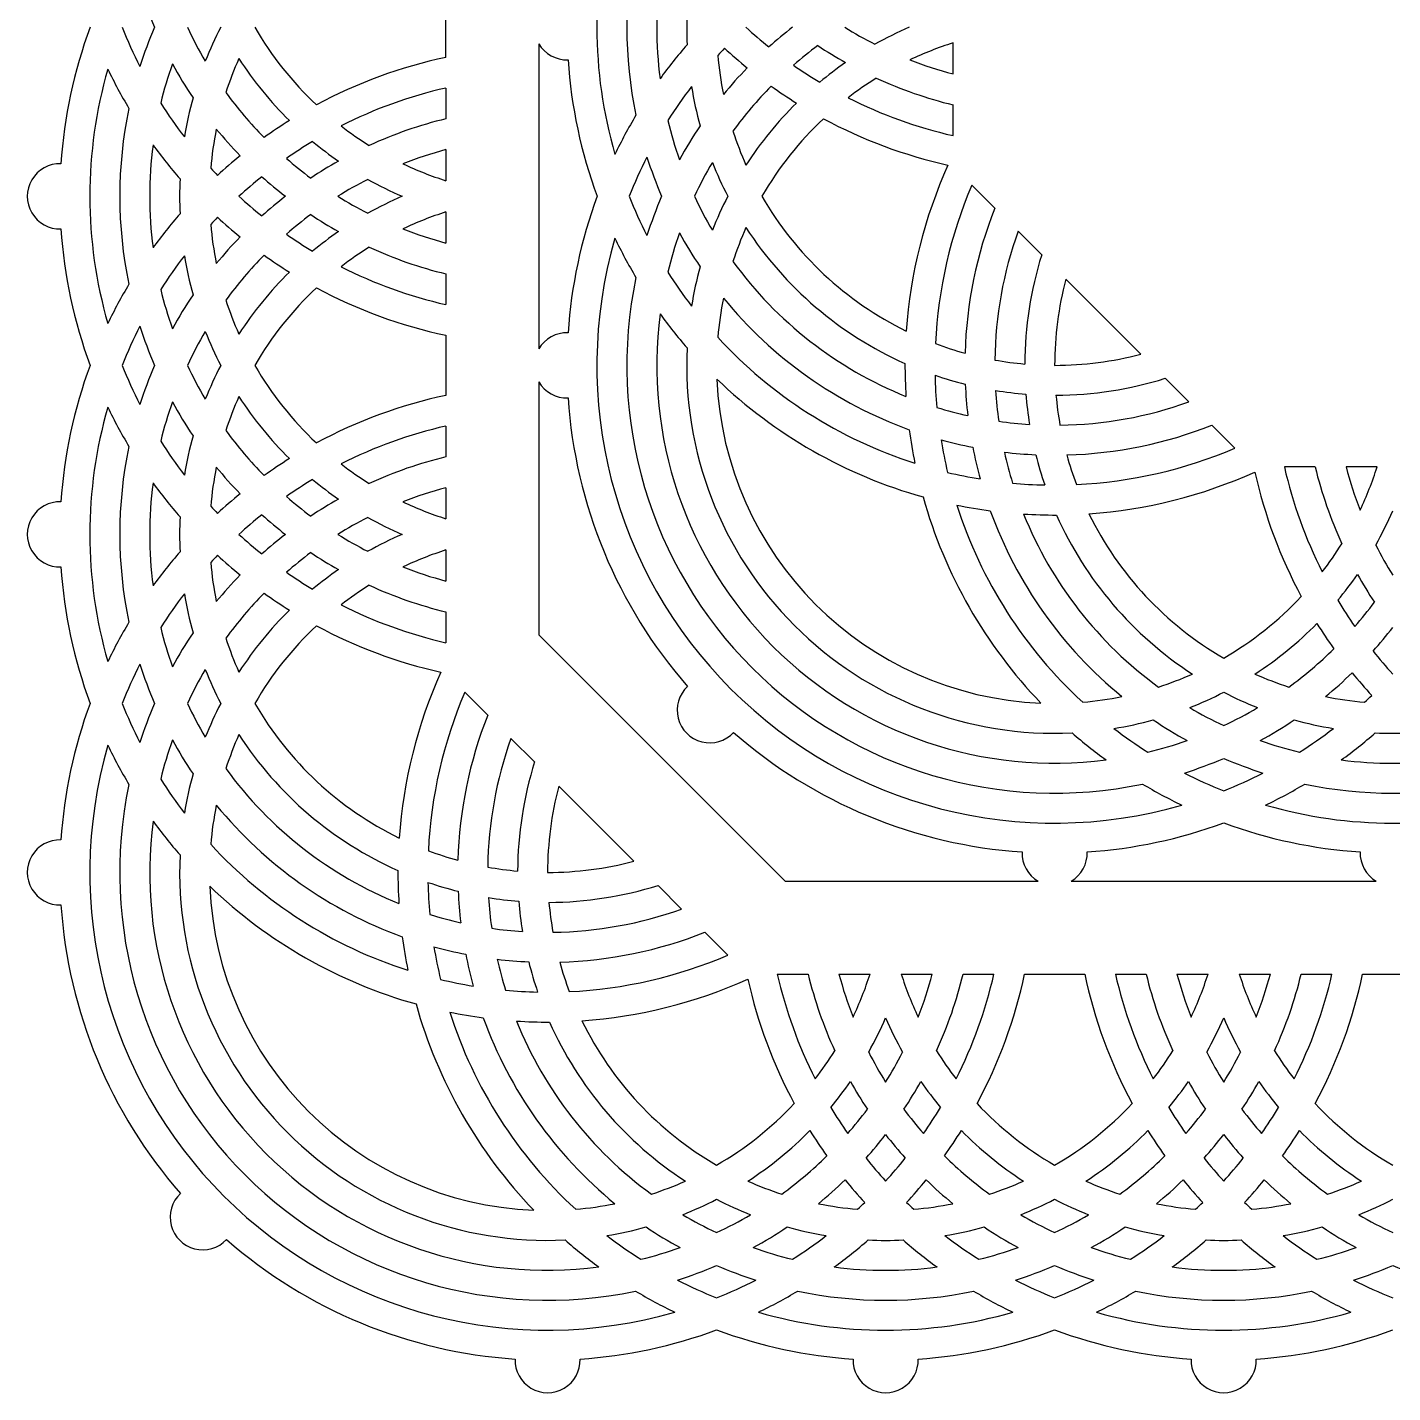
# Model space of a CAD drawing. Extents: x -292 to 350, y 432 to 626.
# Drawn here: x 167.2 to 258.5, y 438 to 529.2 of the extents above; entities that cross this region are included whole.
import ezdxf

# ---------------------------------------------------------------- set-up
doc = ezdxf.new("R2010")
doc.units = 0
doc.layers.get('0').update_dxf_attribs({"linetype": 'CONTINUOUS'})

msp = doc.modelspace()

# ---------------------------------------------------------------- linework, layer by layer
for p, q in [((195.208049, 527.223634), (195.208049, 531.23955)), ((201.408049, 528.137086), (201.408049, 507.740018)), ((229.087169, 526.112848), (229.087169, 528.187317)), ((195.208049, 525.175729), (195.208049, 523.120841)), ((229.087169, 521.994415), (229.087169, 524.049303)), ((195.208049, 521.057296), (195.208049, 518.982827)), ((230.345903, 518.687776), (231.877828, 517.155852)), ((195.208049, 516.894277), (195.208049, 514.819808)), ((233.430146, 515.603534), (235.009017, 514.024663)), ((195.208049, 512.756263), (195.208049, 510.701375)), ((236.623551, 512.410129), (241.640133, 507.393547)), ((195.208049, 508.65347), (195.208049, 504.637554)), ((201.408049, 505.551006), (201.408049, 488.635514)), ((243.254667, 505.779013), (244.833538, 504.200142)), ((195.208049, 502.589648), (195.208049, 500.534761)), ((246.385856, 502.647824), (247.91778, 501.115899)), ((253.279307, 499.857165), (251.224419, 499.857165)), ((257.417321, 499.857165), (255.342852, 499.857165)), ((195.208049, 498.471216), (195.208049, 496.396747)), ((195.208049, 494.308197), (195.208049, 492.233727)), ((195.208049, 490.170183), (195.208049, 488.115295)), ((201.408049, 488.635514), (217.865518, 472.178045)), ((196.466783, 484.808656), (197.998707, 483.276731)), ((199.551025, 481.724413), (201.129896, 480.145542)), ((202.744431, 478.531008), (207.761012, 473.514427)), ((209.375546, 471.899892), (210.954417, 470.321021)), ((217.865518, 472.178045), (234.78101, 472.178045)), ((236.970022, 472.178045), (257.36709, 472.178045)), ((212.506735, 468.768703), (214.03866, 467.236779)), ((217.345299, 465.978045), (219.400187, 465.978045)), ((221.463731, 465.978045), (223.538201, 465.978045)), ((225.626751, 465.978045), (227.70122, 465.978045)), ((229.764765, 465.978045), (231.819652, 465.978045)), ((233.867558, 465.978045), (237.883474, 465.978045)), ((239.931379, 465.978045), (241.986267, 465.978045)), ((244.049812, 465.978045), (246.124281, 465.978045)), ((248.212831, 465.978045), (250.287301, 465.978045)), ((252.350845, 465.978045), (254.405733, 465.978045)), ((256.453638, 465.978045), (260.469554, 465.978045))]:
    msp.add_line(p, q)
for centre, radius, start, end in [((235.875516, 529.231592), 30.58608, 163.872466, 196.127534), ((235.875516, 529.231592), 28.58608, 168.137546, 191.862454), ((235.875516, 529.231592), 26.58608, 172.57975, 187.42025), ((201.996396, 540.524632), 28.58608, 197.662293, 203.269331), ((235.875516, 529.231592), 24.58608, 177.277429, 182.722571), ((201.996396, 517.938552), 32.58608, 159.722932, 176.172205), ((201.996396, 540.524632), 30.58608, 201.667617, 207.056992), ((201.996396, 517.938552), 28.58608, 156.730669, 162.337707), ((201.996396, 540.524632), 26.58608, 205.136275, 210.663302), ((201.996396, 517.938552), 24.58608, 152.656339, 158.458513), ((201.996396, 540.524632), 22.58608, 210, 226.854354), ((235.875516, 551.817672), 30.58608, 227.598961, 231.377059), ((235.875516, 506.645512), 28.58608, 127.804429, 131.902385), ((235.875516, 551.817672), 26.58608, 238.162251, 243.14531), ((235.875516, 506.645512), 24.58608, 113.27003, 119.240468), ((203.289436, 529.231592), 2.176594, 210.188915, 271.913897), ((235.875516, 506.645512), 32.58608, 138.907092, 144.002227), ((235.875516, 506.645512), 30.58608, 136.154152, 137.382542), ((235.875516, 529.231592), 22.58608, 184.765084, 191.482265), ((235.875516, 551.817672), 32.58608, 227.394901, 230.917207), ((235.875516, 506.645512), 26.58608, 126.524261, 131.032805), ((235.875516, 551.817672), 28.58608, 236.390954, 240.746062), ((235.875516, 506.645512), 22.58608, 107.490907, 115.363446), ((201.996396, 517.938552), 30.58608, 163.872466, 196.127534), ((201.996396, 540.524632), 32.58608, 205.619518, 210.849903), ((201.996396, 517.938552), 26.58608, 160.555606, 166.44671), ((201.996396, 540.524632), 28.58608, 208.718472, 214.039436), ((201.996396, 517.938552), 22.58608, 155.950275, 162.108375), ((201.996396, 540.524632), 24.58608, 212.975138, 225.458276), ((201.996396, 495.352472), 32.58608, 102.023944, 118.293876), ((235.875516, 529.231592), 32.58608, 183.827795, 200.277068), ((235.875516, 506.645512), 28.58608, 135.943914, 140.741132), ((235.875516, 551.817672), 30.58608, 235.205401, 239.119572), ((235.875516, 506.645512), 24.58608, 124.623866, 129.680167), ((235.875516, 551.817672), 26.58608, 248.659472, 255.206586), ((235.875516, 506.645512), 22.58608, 121.839164, 127.670782), ((235.875516, 551.817672), 28.58608, 245.366603, 256.262713), ((201.996396, 540.524632), 26.58608, 216.054187, 224.566131), ((201.996396, 495.352472), 30.58608, 102.823142, 116.825832), ((235.875516, 506.645512), 30.58608, 142.496066, 147.673629), ((235.875516, 529.231592), 24.58608, 189.280126, 195.534574), ((235.875516, 506.645512), 26.58608, 135.433869, 143.945813), ((235.875516, 551.817672), 32.58608, 234.460726, 238.046876), ((201.996396, 517.938552), 28.58608, 168.137546, 191.862454), ((201.996396, 540.524632), 30.58608, 212.326371, 217.503934), ((201.996396, 517.938552), 24.58608, 164.465426, 170.719874), ((235.875516, 506.645512), 24.58608, 134.541724, 147.024862), ((235.875516, 551.817672), 30.58608, 243.174168, 257.176858), ((201.996396, 495.352472), 32.58608, 121.953124, 125.539274), ((201.996396, 495.352472), 28.58608, 103.737287, 114.633397), ((235.875516, 506.645512), 32.58608, 149.150097, 154.380482), ((235.875516, 529.231592), 26.58608, 193.55329, 199.444394), ((235.875516, 506.645512), 22.58608, 133.145646, 150), ((235.875516, 551.817672), 32.58608, 241.706124, 257.363944), ((201.996396, 517.938552), 22.58608, 168.517735, 175.234916), ((201.996396, 540.524632), 28.58608, 219.258868, 224.056086), ((201.996396, 540.524632), 22.58608, 232.329218, 238.160836), ((235.875516, 506.645512), 28.58608, 145.960564, 151.281528), ((235.875516, 529.231592), 22.58608, 197.891625, 204.049725), ((201.996396, 517.938552), 26.58608, 172.57975, 187.42025), ((201.996396, 540.524632), 32.58608, 215.997773, 221.092908), ((201.996396, 495.352472), 30.58608, 120.880428, 124.794599), ((201.996396, 540.524632), 24.58608, 230.319833, 235.376134), ((201.996396, 495.352472), 26.58608, 104.793414, 111.340528), ((169.410315, 517.938552), 2.176594, 88.086103, 271.913897), ((201.996396, 495.352472), 32.58608, 129.082793, 132.605099), ((201.996396, 540.524632), 26.58608, 228.967195, 233.475739), ((201.996396, 495.352472), 28.58608, 119.253938, 123.609046), ((201.996396, 540.524632), 22.58608, 244.636554, 252.509093), ((235.875516, 506.645512), 30.58608, 152.943008, 158.332383), ((235.875516, 529.231592), 28.58608, 197.662293, 203.269331), ((235.875516, 506.645512), 26.58608, 149.336698, 154.863725), ((235.875516, 529.231592), 24.58608, 201.541487, 207.343661), ((258.461596, 506.645512), 32.58608, 155.766158, 175.962006), ((201.996396, 517.938552), 24.58608, 177.277429, 182.722571), ((201.996396, 540.524632), 30.58608, 222.617458, 223.845848), ((201.996396, 495.352472), 30.58608, 128.622941, 132.401039), ((201.996396, 540.524632), 28.58608, 228.097615, 232.195571), ((201.996396, 495.352472), 26.58608, 116.85469, 121.837749), ((201.996396, 540.524632), 24.58608, 240.759532, 246.72997), ((258.461596, 506.645512), 30.58608, 156.81401, 177.280404), ((201.996396, 540.524632), 30.58608, 227.598961, 231.377059), ((201.996396, 495.352472), 28.58608, 127.804429, 131.902385), ((201.996396, 540.524632), 26.58608, 238.162251, 243.14531), ((201.996396, 495.352472), 24.58608, 113.27003, 119.240468), ((235.875516, 506.645512), 32.58608, 159.722932, 176.172205), ((235.875516, 529.231592), 30.58608, 201.667617, 207.056992), ((235.875516, 506.645512), 28.58608, 156.730669, 162.337707), ((235.875516, 529.231592), 26.58608, 205.136275, 210.663302), ((235.875516, 506.645512), 24.58608, 152.656339, 158.458513), ((235.875516, 529.231592), 22.58608, 210, 243.949125), ((201.996396, 495.352472), 32.58608, 138.907092, 144.002227), ((201.996396, 495.352472), 30.58608, 136.154152, 137.382542), ((201.996396, 540.524632), 32.58608, 227.394901, 230.917207), ((201.996396, 495.352472), 26.58608, 126.524261, 131.032805), ((201.996396, 540.524632), 28.58608, 236.390954, 240.746062), ((201.996396, 495.352472), 22.58608, 107.490907, 115.363446), ((258.461596, 506.645512), 28.58608, 158.427802, 178.379521), ((201.996396, 517.938552), 32.58608, 183.827795, 200.277068), ((201.996396, 517.938552), 22.58608, 184.765084, 191.482265), ((201.996396, 495.352472), 24.58608, 124.623866, 129.680167), ((201.996396, 540.524632), 26.58608, 248.659472, 255.206586), ((235.875516, 506.645512), 26.58608, 160.555606, 166.44671), ((235.875516, 529.231592), 28.58608, 208.718472, 214.039436), ((235.875516, 506.645512), 22.58608, 155.950275, 162.108375), ((235.875516, 529.231592), 24.58608, 212.975138, 246.000768), ((258.461596, 506.645512), 26.58608, 160.309201, 179.231484), ((201.996396, 495.352472), 28.58608, 135.943914, 140.741132), ((201.996396, 540.524632), 30.58608, 235.205401, 239.119572), ((201.996396, 495.352472), 22.58608, 121.839164, 127.670782), ((201.996396, 540.524632), 28.58608, 245.366603, 256.262713), ((235.875516, 506.645512), 30.58608, 163.872466, 286.127534), ((235.875516, 529.231592), 32.58608, 205.619518, 210.849903), ((201.996396, 495.352472), 30.58608, 142.496066, 147.673629), ((201.996396, 517.938552), 24.58608, 189.280126, 195.534574), ((201.996396, 495.352472), 26.58608, 135.433869, 143.945813), ((201.996396, 540.524632), 32.58608, 234.460726, 238.046876), ((258.461596, 506.645512), 24.58608, 162.53427, 179.793268), ((201.996396, 495.352472), 24.58608, 134.541724, 147.024862), ((201.996396, 540.524632), 30.58608, 243.174168, 257.176858), ((235.875516, 529.231592), 30.58608, 212.326371, 217.503934), ((235.875516, 506.645512), 24.58608, 164.465426, 170.719874), ((235.875516, 529.231592), 26.58608, 216.054187, 248.059055), ((201.996396, 495.352472), 32.58608, 149.150097, 154.380482), ((201.996396, 495.352472), 22.58608, 133.145646, 150), ((201.996396, 540.524632), 32.58608, 241.706124, 257.976056), ((235.875516, 506.645512), 28.58608, 168.137546, 281.862454), ((258.461596, 506.645512), 22.58608, 165.212861, 180), ((201.996396, 517.938552), 26.58608, 193.55329, 199.444394), ((201.996396, 495.352472), 28.58608, 145.960564, 151.281528), ((201.996396, 517.938552), 22.58608, 197.891625, 204.049725), ((235.875516, 506.645512), 22.58608, 168.517735, 175.234916), ((235.875516, 529.231592), 28.58608, 219.258868, 250.131687), ((235.875516, 506.645512), 26.58608, 172.57975, 277.42025), ((235.875516, 529.231592), 32.58608, 215.997773, 221.092908), ((201.996396, 495.352472), 30.58608, 152.943008, 158.332383), ((201.996396, 517.938552), 28.58608, 197.662293, 203.269331), ((201.996396, 495.352472), 26.58608, 149.336698, 154.863725), ((201.996396, 517.938552), 24.58608, 201.541487, 207.343661), ((203.289436, 506.645512), 2.176594, 88.086103, 149.811085), ((235.875516, 529.231592), 30.58608, 222.617458, 252.225685), ((235.875516, 506.645512), 24.58608, 177.277429, 272.722571), ((235.875516, 529.231592), 22.58608, 249.348968, 254.62448), ((235.875516, 529.231592), 22.58608, 270, 284.787139), ((201.996396, 495.352472), 32.58608, 159.722932, 176.172205), ((201.996396, 517.938552), 30.58608, 201.667617, 207.056992), ((201.996396, 495.352472), 28.58608, 156.730669, 162.337707), ((201.996396, 517.938552), 26.58608, 205.136275, 210.663302), ((201.996396, 495.352472), 24.58608, 152.656339, 158.458513), ((201.996396, 517.938552), 22.58608, 210, 226.854354), ((258.461596, 506.645512), 32.58608, 179.779432, 183.649788), ((235.875516, 529.231592), 22.58608, 259.805262, 264.920206), ((203.289436, 506.645512), 2.176594, 210.188915, 271.913897), ((235.875516, 529.231592), 32.58608, 226.168144, 254.347825), ((235.875516, 506.645512), 22.58608, 182.336287, 267.663713), ((235.875516, 529.231592), 24.58608, 251.028747, 255.942002), ((258.461596, 506.645512), 30.58608, 181.244935, 185.267936), ((235.875516, 529.231592), 24.58608, 270.206732, 287.46573), ((201.996396, 495.352472), 22.58608, 155.950275, 162.108375), ((201.996396, 517.938552), 24.58608, 212.975138, 225.458276), ((201.996396, 472.766392), 32.58608, 102.023944, 118.293876), ((258.461596, 506.645512), 28.58608, 182.533601, 186.748503), ((235.875516, 529.231592), 24.58608, 260.762362, 265.510386), ((258.461596, 506.645512), 26.58608, 183.625459, 188.078572), ((258.461596, 506.645512), 24.58608, 184.489614, 189.237638), ((258.461596, 506.645512), 22.58608, 185.079794, 190.194738), ((201.996396, 495.352472), 30.58608, 163.872466, 196.127534), ((201.996396, 517.938552), 32.58608, 205.619518, 210.849903), ((201.996396, 495.352472), 26.58608, 160.555606, 166.44671), ((201.996396, 517.938552), 28.58608, 208.718472, 214.039436), ((235.875516, 506.645512), 32.58608, 183.827795, 221.172205), ((235.875516, 529.231592), 26.58608, 252.779484, 257.39477), ((235.875516, 529.231592), 26.58608, 270.768516, 289.690799), ((235.875516, 529.231592), 26.58608, 261.921428, 266.374541), ((201.996396, 495.352472), 24.58608, 164.465426, 170.719874), ((201.996396, 517.938552), 26.58608, 216.054187, 224.566131), ((201.996396, 472.766392), 30.58608, 102.823142, 116.825832), ((258.461596, 506.645512), 32.58608, 187.580011, 191.577875), ((235.875516, 529.231592), 28.58608, 271.620479, 291.572198), ((201.996396, 495.352472), 28.58608, 168.137546, 191.862454), ((201.996396, 517.938552), 30.58608, 212.326371, 217.503934), ((258.461596, 506.645512), 30.58608, 189.357541, 193.522874), ((235.875516, 529.231592), 28.58608, 254.596299, 258.965283), ((258.461596, 506.645512), 28.58608, 191.034717, 195.403701), ((235.875516, 529.231592), 28.58608, 263.251497, 267.466399), ((258.461596, 506.645512), 26.58608, 192.60523, 197.220516), ((235.875516, 529.231592), 30.58608, 272.719596, 293.18599), ((201.996396, 472.766392), 32.58608, 121.953124, 125.539274), ((201.996396, 517.938552), 22.58608, 232.329218, 238.160836), ((201.996396, 472.766392), 28.58608, 103.737287, 114.633397), ((258.461596, 506.645512), 24.58608, 194.057998, 198.971253), ((258.461596, 506.645512), 22.58608, 195.37552, 200.651032), ((201.996396, 495.352472), 22.58608, 168.517735, 175.234916), ((201.996396, 517.938552), 28.58608, 219.258868, 224.056086), ((201.996396, 472.766392), 30.58608, 120.880428, 124.794599), ((201.996396, 517.938552), 24.58608, 230.319833, 235.376134), ((235.875516, 529.231592), 30.58608, 256.477126, 260.642459), ((235.875516, 529.231592), 32.58608, 274.037994, 294.233842), ((281.047676, 506.645512), 32.58608, 192.636056, 208.293876), ((281.047676, 506.645512), 30.58608, 192.823142, 206.825832), ((281.047676, 506.645512), 28.58608, 193.737287, 204.633397), ((281.047676, 506.645512), 26.58608, 194.793414, 201.340528), ((235.875516, 506.645512), 22.58608, 334.636554, 342.509093), ((201.996396, 495.352472), 26.58608, 172.57975, 187.42025), ((201.996396, 517.938552), 32.58608, 215.997773, 221.092908), ((201.996396, 472.766392), 26.58608, 104.793414, 111.340528), ((235.875516, 529.231592), 30.58608, 264.732064, 268.755065), ((169.410315, 495.352472), 2.176594, 88.086103, 271.913897), ((201.996396, 517.938552), 30.58608, 222.617458, 223.845848), ((201.996396, 472.766392), 32.58608, 129.082793, 132.605099), ((201.996396, 517.938552), 26.58608, 228.967195, 233.475739), ((201.996396, 472.766392), 28.58608, 119.253938, 123.609046), ((201.996396, 517.938552), 22.58608, 244.636554, 252.509093), ((258.461596, 506.645512), 32.58608, 195.652175, 223.831856), ((258.461596, 506.645512), 30.58608, 197.774315, 227.382542), ((235.875516, 529.231592), 32.58608, 258.422125, 262.419989), ((201.996396, 495.352472), 24.58608, 177.277429, 182.722571), ((201.996396, 472.766392), 30.58608, 128.622941, 132.401039), ((201.996396, 517.938552), 28.58608, 228.097615, 232.195571), ((201.996396, 472.766392), 26.58608, 116.85469, 121.837749), ((201.996396, 517.938552), 24.58608, 240.759532, 246.72997), ((258.461596, 506.645512), 28.58608, 199.868313, 230.741132), ((258.461596, 506.645512), 26.58608, 201.940945, 233.945813), ((235.875516, 529.231592), 32.58608, 266.350212, 270.220568), ((258.461596, 506.645512), 24.58608, 203.999232, 237.024862), ((258.461596, 506.645512), 22.58608, 206.050875, 240), ((235.875516, 506.645512), 24.58608, 330.759532, 336.72997), ((201.996396, 517.938552), 30.58608, 227.598961, 231.377059), ((201.996396, 472.766392), 28.58608, 127.804429, 131.902385), ((201.996396, 517.938552), 26.58608, 238.162251, 243.14531), ((201.996396, 472.766392), 24.58608, 113.27003, 119.240468), ((235.875516, 506.645512), 22.58608, 322.329218, 328.160836), ((281.047676, 506.645512), 26.58608, 206.85469, 211.837749), ((201.996396, 472.766392), 32.58608, 138.907092, 144.002227), ((201.996396, 472.766392), 30.58608, 136.154152, 137.382542), ((201.996396, 517.938552), 32.58608, 227.394901, 230.917207), ((201.996396, 472.766392), 26.58608, 126.524261, 131.032805), ((201.996396, 517.938552), 28.58608, 236.390954, 240.746062), ((201.996396, 472.766392), 22.58608, 107.490907, 115.363446), ((201.996396, 495.352472), 32.58608, 183.827795, 200.277068), ((201.996396, 495.352472), 22.58608, 184.765084, 191.482265), ((201.996396, 472.766392), 28.58608, 135.943914, 140.741132), ((201.996396, 517.938552), 30.58608, 235.205401, 239.119572), ((201.996396, 472.766392), 24.58608, 124.623866, 129.680167), ((201.996396, 517.938552), 26.58608, 248.659472, 255.206586), ((235.875516, 506.645512), 24.58608, 320.319833, 325.376134), ((281.047676, 506.645512), 28.58608, 209.253938, 213.609046), ((201.996396, 472.766392), 22.58608, 121.839164, 127.670782), ((201.996396, 517.938552), 28.58608, 245.366603, 256.262713), ((201.996396, 472.766392), 30.58608, 142.496066, 147.673629), ((201.996396, 495.352472), 24.58608, 189.280126, 195.534574), ((201.996396, 472.766392), 26.58608, 135.433869, 143.945813), ((201.996396, 517.938552), 32.58608, 234.460726, 238.046876), ((235.875516, 506.645512), 22.58608, 300, 316.854354), ((281.047676, 506.645512), 30.58608, 210.880428, 214.794599), ((235.875516, 506.645512), 26.58608, 318.967195, 323.475739), ((201.996396, 472.766392), 24.58608, 134.541724, 147.024862), ((201.996396, 517.938552), 30.58608, 243.174168, 257.176858), ((201.996396, 472.766392), 32.58608, 149.150097, 154.380482), ((201.996396, 495.352472), 26.58608, 193.55329, 199.444394), ((201.996396, 472.766392), 22.58608, 133.145646, 150), ((201.996396, 517.938552), 32.58608, 241.706124, 257.363944), ((235.875516, 506.645512), 24.58608, 302.975138, 315.458276), ((281.047676, 506.645512), 32.58608, 211.953124, 215.539274), ((235.875516, 506.645512), 28.58608, 318.097615, 322.195571), ((201.996396, 472.766392), 28.58608, 145.960564, 151.281528), ((201.996396, 495.352472), 22.58608, 197.891625, 204.049725), ((235.875516, 506.645512), 26.58608, 306.054187, 314.566131), ((281.047676, 506.645512), 30.58608, 218.622941, 222.401039), ((201.996396, 472.766392), 30.58608, 152.943008, 158.332383), ((201.996396, 495.352472), 28.58608, 197.662293, 203.269331), ((201.996396, 472.766392), 26.58608, 149.336698, 154.863725), ((201.996396, 495.352472), 24.58608, 201.541487, 207.343661), ((224.582476, 472.766392), 32.58608, 155.766158, 175.962006), ((235.875516, 506.645512), 22.58608, 287.891625, 294.049725), ((258.461596, 506.645512), 22.58608, 245.950275, 252.108375), ((235.875516, 506.645512), 28.58608, 309.258868, 314.056086), ((281.047676, 506.645512), 32.58608, 219.082793, 222.605099), ((224.582476, 472.766392), 30.58608, 156.81401, 177.280404), ((212.833678, 483.603674), 2.176594, 133.086103, 316.913897), ((235.875516, 506.645512), 22.58608, 274.765084, 281.482265), ((235.875516, 506.645512), 24.58608, 291.541487, 297.343661), ((258.461596, 506.645512), 24.58608, 242.656339, 248.458513), ((258.461596, 506.645512), 22.58608, 258.517735, 265.234916), ((235.875516, 506.645512), 30.58608, 312.617458, 313.845848), ((201.996396, 472.766392), 32.58608, 159.722932, 176.172205), ((201.996396, 495.352472), 30.58608, 201.667617, 207.056992), ((201.996396, 472.766392), 28.58608, 156.730669, 162.337707), ((201.996396, 495.352472), 26.58608, 205.136275, 210.663302), ((201.996396, 472.766392), 24.58608, 152.656339, 158.458513), ((201.996396, 495.352472), 22.58608, 210, 243.949125), ((258.461596, 506.645512), 26.58608, 239.336698, 244.863725), ((235.875516, 506.645512), 26.58608, 295.136275, 300.663302), ((224.582476, 472.766392), 28.58608, 158.427802, 178.379521), ((235.875516, 506.645512), 24.58608, 279.280126, 285.534574), ((258.461596, 506.645512), 28.58608, 235.960564, 241.281528), ((235.875516, 506.645512), 28.58608, 298.718472, 304.039436), ((258.461596, 506.645512), 24.58608, 254.465426, 260.719874), ((201.996396, 472.766392), 22.58608, 155.950275, 162.108375), ((201.996396, 495.352472), 24.58608, 212.975138, 246.000768), ((224.582476, 472.766392), 26.58608, 160.309201, 179.231484), ((235.875516, 506.645512), 32.58608, 228.827795, 266.172205), ((258.461596, 506.645512), 32.58608, 228.907092, 234.002227), ((258.461596, 506.645512), 30.58608, 232.496066, 237.673629), ((235.875516, 506.645512), 30.58608, 302.326371, 307.503934), ((235.875516, 506.645512), 32.58608, 305.997773, 311.092908), ((258.461596, 506.645512), 24.58608, 267.277429, 272.722571), ((201.996396, 472.766392), 30.58608, 163.872466, 286.127534), ((201.996396, 495.352472), 32.58608, 205.619518, 210.849903), ((201.996396, 472.766392), 26.58608, 160.555606, 166.44671), ((201.996396, 495.352472), 28.58608, 208.718472, 214.039436), ((235.875516, 506.645512), 26.58608, 283.55329, 289.444394), ((258.461596, 506.645512), 26.58608, 250.555606, 256.44671), ((224.582476, 472.766392), 24.58608, 162.53427, 179.793268), ((235.875516, 506.645512), 28.58608, 287.662293, 293.269331), ((258.461596, 506.645512), 28.58608, 246.730669, 252.337707), ((258.461596, 506.645512), 26.58608, 262.57975, 277.42025), ((201.996396, 495.352472), 30.58608, 212.326371, 217.503934), ((201.996396, 472.766392), 24.58608, 164.465426, 170.719874), ((201.996396, 495.352472), 26.58608, 216.054187, 248.059055), ((258.461596, 506.645512), 30.58608, 242.943008, 248.332383), ((235.875516, 506.645512), 30.58608, 291.667617, 297.056992), ((201.996396, 472.766392), 28.58608, 168.137546, 281.862454), ((224.582476, 472.766392), 22.58608, 165.212861, 180), ((258.461596, 506.645512), 32.58608, 239.150097, 244.380482), ((235.875516, 506.645512), 32.58608, 295.619518, 300.849903), ((258.461596, 506.645512), 28.58608, 258.137546, 281.862454), ((201.996396, 472.766392), 22.58608, 168.517735, 175.234916), ((201.996396, 495.352472), 28.58608, 219.258868, 250.131687), ((258.461596, 506.645512), 30.58608, 253.872466, 286.127534), ((201.996396, 472.766392), 26.58608, 172.57975, 277.42025), ((201.996396, 495.352472), 32.58608, 215.997773, 221.092908), ((235.875516, 506.645512), 32.58608, 273.827795, 290.277068), ((258.461596, 506.645512), 32.58608, 249.722932, 266.172205), ((169.410315, 472.766392), 2.176594, 88.086103, 271.913897), ((201.996396, 495.352472), 30.58608, 222.617458, 252.225685), ((201.996396, 472.766392), 24.58608, 177.277429, 272.722571), ((201.996396, 495.352472), 22.58608, 249.348968, 254.62448), ((201.996396, 495.352472), 22.58608, 270, 284.787139), ((235.875516, 474.059432), 2.176594, 178.086103, 239.811085), ((235.875516, 474.059432), 2.176594, 300.188915, 1.913897), ((258.461596, 474.059432), 2.176594, 178.086103, 239.811085), ((224.582476, 472.766392), 32.58608, 179.779432, 183.649788), ((201.996396, 495.352472), 22.58608, 259.805262, 264.920206), ((201.996396, 472.766392), 22.58608, 182.336287, 267.663713), ((201.996396, 495.352472), 32.58608, 226.168144, 254.347825), ((201.996396, 495.352472), 24.58608, 251.028747, 255.942002), ((224.582476, 472.766392), 30.58608, 181.244935, 185.267936), ((201.996396, 495.352472), 24.58608, 270.206732, 287.46573), ((224.582476, 472.766392), 28.58608, 182.533601, 186.748503), ((201.996396, 495.352472), 24.58608, 260.762362, 265.510386), ((224.582476, 472.766392), 26.58608, 183.625459, 188.078572), ((224.582476, 472.766392), 24.58608, 184.489614, 189.237638), ((224.582476, 472.766392), 22.58608, 185.079794, 190.194738), ((201.996396, 472.766392), 32.58608, 183.827795, 221.172205), ((201.996396, 495.352472), 26.58608, 252.779484, 257.39477), ((201.996396, 495.352472), 26.58608, 270.768516, 289.690799), ((201.996396, 495.352472), 26.58608, 261.921428, 266.374541), ((224.582476, 472.766392), 32.58608, 187.580011, 191.577875), ((201.996396, 495.352472), 28.58608, 271.620479, 291.572198), ((224.582476, 472.766392), 30.58608, 189.357541, 193.522874), ((201.996396, 495.352472), 28.58608, 254.596299, 258.965283), ((224.582476, 472.766392), 28.58608, 191.034717, 195.403701), ((201.996396, 495.352472), 30.58608, 272.719596, 293.18599), ((201.996396, 495.352472), 28.58608, 263.251497, 267.466399), ((224.582476, 472.766392), 26.58608, 192.60523, 197.220516), ((224.582476, 472.766392), 24.58608, 194.057998, 198.971253), ((224.582476, 472.766392), 22.58608, 195.37552, 200.651032), ((201.996396, 495.352472), 30.58608, 256.477126, 260.642459), ((201.996396, 495.352472), 32.58608, 274.037994, 294.233842), ((247.168556, 472.766392), 32.58608, 192.636056, 208.293876), ((247.168556, 472.766392), 30.58608, 192.823142, 206.825832), ((247.168556, 472.766392), 28.58608, 193.737287, 204.633397), ((247.168556, 472.766392), 26.58608, 194.793414, 201.340528), ((201.996396, 472.766392), 22.58608, 334.636554, 342.509093), ((247.168556, 472.766392), 22.58608, 197.490907, 205.363446), ((201.996396, 472.766392), 26.58608, 338.659472, 345.206586), ((201.996396, 472.766392), 28.58608, 335.366603, 346.262713), ((201.996396, 472.766392), 30.58608, 333.174168, 347.176858), ((201.996396, 472.766392), 32.58608, 331.706124, 347.976056), ((269.754636, 472.766392), 32.58608, 192.023944, 208.293876), ((269.754636, 472.766392), 30.58608, 192.823142, 206.825832), ((269.754636, 472.766392), 28.58608, 193.737287, 204.633397), ((269.754636, 472.766392), 26.58608, 194.793414, 201.340528), ((224.582476, 472.766392), 22.58608, 334.636554, 342.509093), ((269.754636, 472.766392), 22.58608, 197.490907, 205.363446), ((224.582476, 472.766392), 26.58608, 338.659472, 345.206586), ((224.582476, 472.766392), 28.58608, 335.366603, 346.262713), ((224.582476, 472.766392), 30.58608, 333.174168, 347.176858), ((224.582476, 472.766392), 32.58608, 331.706124, 347.976056), ((201.996396, 495.352472), 30.58608, 264.732064, 268.755065), ((224.582476, 472.766392), 32.58608, 195.652175, 223.831856), ((224.582476, 472.766392), 30.58608, 197.774315, 227.382542), ((201.996396, 495.352472), 32.58608, 258.422125, 262.419989), ((224.582476, 472.766392), 28.58608, 199.868313, 230.741132), ((224.582476, 472.766392), 26.58608, 201.940945, 233.945813), ((201.996396, 495.352472), 32.58608, 266.350212, 270.220568), ((224.582476, 472.766392), 24.58608, 203.999232, 237.024862), ((224.582476, 472.766392), 22.58608, 206.050875, 240), ((201.996396, 472.766392), 24.58608, 330.759532, 336.72997), ((247.168556, 472.766392), 24.58608, 203.27003, 209.240468), ((224.582476, 472.766392), 24.58608, 330.759532, 336.72997), ((269.754636, 472.766392), 24.58608, 203.27003, 209.240468), ((201.996396, 472.766392), 22.58608, 322.329218, 328.160836), ((247.168556, 472.766392), 26.58608, 206.85469, 211.837749), ((201.996396, 472.766392), 26.58608, 328.162251, 333.14531), ((247.168556, 472.766392), 22.58608, 211.839164, 217.670782), ((224.582476, 472.766392), 22.58608, 322.329218, 328.160836), ((269.754636, 472.766392), 26.58608, 206.85469, 211.837749), ((224.582476, 472.766392), 26.58608, 328.162251, 333.14531), ((269.754636, 472.766392), 22.58608, 211.839164, 217.670782), ((201.996396, 472.766392), 24.58608, 320.319833, 325.376134), ((247.168556, 472.766392), 28.58608, 209.253938, 213.609046), ((201.996396, 472.766392), 28.58608, 326.390954, 330.746062), ((247.168556, 472.766392), 24.58608, 214.623866, 219.680167), ((224.582476, 472.766392), 24.58608, 320.319833, 325.376134), ((269.754636, 472.766392), 28.58608, 209.253938, 213.609046), ((224.582476, 472.766392), 28.58608, 326.390954, 330.746062), ((269.754636, 472.766392), 24.58608, 214.623866, 219.680167), ((201.996396, 472.766392), 22.58608, 300, 316.854354), ((247.168556, 472.766392), 30.58608, 210.880428, 214.794599), ((201.996396, 472.766392), 30.58608, 325.205401, 329.119572), ((247.168556, 472.766392), 22.58608, 223.145646, 240), ((224.582476, 472.766392), 22.58608, 300, 316.854354), ((269.754636, 472.766392), 30.58608, 210.880428, 214.794599), ((224.582476, 472.766392), 30.58608, 325.205401, 329.119572), ((269.754636, 472.766392), 22.58608, 223.145646, 240), ((201.996396, 472.766392), 26.58608, 318.967195, 323.475739), ((247.168556, 472.766392), 26.58608, 216.524261, 221.032805), ((224.582476, 472.766392), 26.58608, 318.967195, 323.475739), ((269.754636, 472.766392), 26.58608, 216.524261, 221.032805), ((201.996396, 472.766392), 24.58608, 302.975138, 315.458276), ((247.168556, 472.766392), 32.58608, 211.953124, 215.539274), ((201.996396, 472.766392), 28.58608, 318.097615, 322.195571), ((247.168556, 472.766392), 28.58608, 217.804429, 221.902385), ((201.996396, 472.766392), 32.58608, 324.460726, 328.046876), ((247.168556, 472.766392), 24.58608, 224.541724, 237.024862), ((224.582476, 472.766392), 24.58608, 302.975138, 315.458276), ((269.754636, 472.766392), 32.58608, 211.953124, 215.539274), ((224.582476, 472.766392), 28.58608, 318.097615, 322.195571), ((269.754636, 472.766392), 28.58608, 217.804429, 221.902385), ((224.582476, 472.766392), 32.58608, 324.460726, 328.046876), ((269.754636, 472.766392), 24.58608, 224.541724, 237.024862), ((201.996396, 472.766392), 26.58608, 306.054187, 314.566131), ((247.168556, 472.766392), 30.58608, 218.622941, 222.401039), ((201.996396, 472.766392), 30.58608, 317.598961, 321.377059), ((247.168556, 472.766392), 26.58608, 225.433869, 233.945813), ((224.582476, 472.766392), 26.58608, 306.054187, 314.566131), ((269.754636, 472.766392), 30.58608, 218.622941, 222.401039), ((224.582476, 472.766392), 30.58608, 317.598961, 321.377059), ((269.754636, 472.766392), 26.58608, 225.433869, 233.945813), ((201.996396, 472.766392), 22.58608, 287.891625, 294.049725), ((224.582476, 472.766392), 22.58608, 245.950275, 252.108375), ((201.996396, 472.766392), 28.58608, 309.258868, 314.056086), ((247.168556, 472.766392), 32.58608, 219.082793, 222.605099), ((201.996396, 472.766392), 32.58608, 317.394901, 320.917207), ((247.168556, 472.766392), 28.58608, 225.943914, 230.741132), ((224.582476, 472.766392), 22.58608, 287.891625, 294.049725), ((247.168556, 472.766392), 22.58608, 245.950275, 252.108375), ((224.582476, 472.766392), 28.58608, 309.258868, 314.056086), ((269.754636, 472.766392), 32.58608, 219.082793, 222.605099), ((224.582476, 472.766392), 32.58608, 317.394901, 320.917207), ((269.754636, 472.766392), 28.58608, 225.943914, 230.741132), ((247.168556, 472.766392), 22.58608, 287.891625, 294.049725), ((178.954557, 449.724553), 2.176594, 133.086103, 316.913897), ((201.996396, 472.766392), 24.58608, 291.541487, 297.343661), ((224.582476, 472.766392), 24.58608, 242.656339, 248.458513), ((201.996396, 472.766392), 30.58608, 312.617458, 313.845848), ((247.168556, 472.766392), 30.58608, 226.154152, 227.382542), ((224.582476, 472.766392), 24.58608, 291.541487, 297.343661), ((247.168556, 472.766392), 24.58608, 242.656339, 248.458513), ((224.582476, 472.766392), 30.58608, 312.617458, 313.845848), ((269.754636, 472.766392), 30.58608, 226.154152, 227.382542), ((247.168556, 472.766392), 24.58608, 291.541487, 297.343661), ((201.996396, 472.766392), 22.58608, 274.765084, 281.482265), ((224.582476, 472.766392), 26.58608, 239.336698, 244.863725), ((201.996396, 472.766392), 26.58608, 295.136275, 300.663302), ((224.582476, 472.766392), 22.58608, 258.517735, 265.234916), ((224.582476, 472.766392), 22.58608, 274.765084, 281.482265), ((247.168556, 472.766392), 26.58608, 239.336698, 244.863725), ((224.582476, 472.766392), 26.58608, 295.136275, 300.663302), ((247.168556, 472.766392), 22.58608, 258.517735, 265.234916), ((247.168556, 472.766392), 22.58608, 274.765084, 281.482265), ((269.754636, 472.766392), 26.58608, 239.336698, 244.863725), ((201.996396, 472.766392), 24.58608, 279.280126, 285.534574), ((224.582476, 472.766392), 28.58608, 235.960564, 241.281528), ((201.996396, 472.766392), 28.58608, 298.718472, 304.039436), ((224.582476, 472.766392), 24.58608, 254.465426, 260.719874), ((224.582476, 472.766392), 24.58608, 279.280126, 285.534574), ((247.168556, 472.766392), 28.58608, 235.960564, 241.281528), ((224.582476, 472.766392), 28.58608, 298.718472, 304.039436), ((247.168556, 472.766392), 24.58608, 254.465426, 260.719874), ((247.168556, 472.766392), 24.58608, 279.280126, 285.534574), ((269.754636, 472.766392), 28.58608, 235.960564, 241.281528), ((201.996396, 472.766392), 32.58608, 228.827795, 266.172205), ((224.582476, 472.766392), 32.58608, 228.907092, 234.002227), ((224.582476, 472.766392), 30.58608, 232.496066, 237.673629), ((201.996396, 472.766392), 30.58608, 302.326371, 307.503934), ((201.996396, 472.766392), 32.58608, 305.997773, 311.092908), ((224.582476, 472.766392), 24.58608, 267.277429, 272.722571), ((247.168556, 472.766392), 32.58608, 228.907092, 234.002227), ((247.168556, 472.766392), 30.58608, 232.496066, 237.673629), ((224.582476, 472.766392), 30.58608, 302.326371, 307.503934), ((224.582476, 472.766392), 32.58608, 305.997773, 311.092908), ((247.168556, 472.766392), 24.58608, 267.277429, 272.722571), ((269.754636, 472.766392), 32.58608, 228.907092, 234.002227), ((269.754636, 472.766392), 30.58608, 232.496066, 237.673629), ((201.996396, 472.766392), 26.58608, 283.55329, 289.444394), ((224.582476, 472.766392), 26.58608, 250.555606, 256.44671), ((224.582476, 472.766392), 26.58608, 283.55329, 289.444394), ((247.168556, 472.766392), 26.58608, 250.555606, 256.44671), ((247.168556, 472.766392), 26.58608, 283.55329, 289.444394), ((201.996396, 472.766392), 28.58608, 287.662293, 293.269331), ((224.582476, 472.766392), 28.58608, 246.730669, 252.337707), ((224.582476, 472.766392), 26.58608, 262.57975, 277.42025), ((224.582476, 472.766392), 28.58608, 287.662293, 293.269331), ((247.168556, 472.766392), 28.58608, 246.730669, 252.337707), ((247.168556, 472.766392), 26.58608, 262.57975, 277.42025), ((247.168556, 472.766392), 28.58608, 287.662293, 293.269331), ((269.754636, 472.766392), 28.58608, 246.730669, 252.337707), ((224.582476, 472.766392), 30.58608, 242.943008, 248.332383), ((201.996396, 472.766392), 30.58608, 291.667617, 297.056992), ((247.168556, 472.766392), 30.58608, 242.943008, 248.332383), ((224.582476, 472.766392), 30.58608, 291.667617, 297.056992), ((269.754636, 472.766392), 30.58608, 242.943008, 248.332383), ((224.582476, 472.766392), 32.58608, 239.150097, 244.380482), ((201.996396, 472.766392), 32.58608, 295.619518, 300.849903), ((224.582476, 472.766392), 28.58608, 258.137546, 281.862454), ((247.168556, 472.766392), 32.58608, 239.150097, 244.380482), ((224.582476, 472.766392), 32.58608, 295.619518, 300.849903), ((247.168556, 472.766392), 28.58608, 258.137546, 281.862454), ((269.754636, 472.766392), 32.58608, 239.150097, 244.380482), ((224.582476, 472.766392), 30.58608, 253.872466, 286.127534), ((247.168556, 472.766392), 30.58608, 253.872466, 286.127534), ((201.996396, 472.766392), 32.58608, 273.827795, 290.277068), ((224.582476, 472.766392), 32.58608, 249.722932, 266.172205), ((224.582476, 472.766392), 32.58608, 273.827795, 290.277068), ((247.168556, 472.766392), 32.58608, 249.722932, 266.172205), ((247.168556, 472.766392), 32.58608, 273.827795, 290.277068), ((201.996396, 440.180311), 2.176594, 178.086103, 1.913897), ((224.582476, 440.180311), 2.176594, 178.086103, 1.913897), ((247.168556, 440.180311), 2.176594, 178.086103, 1.913897)]:
    msp.add_arc(centre, radius, start, end)

doc.saveas('drawing.dxf')
